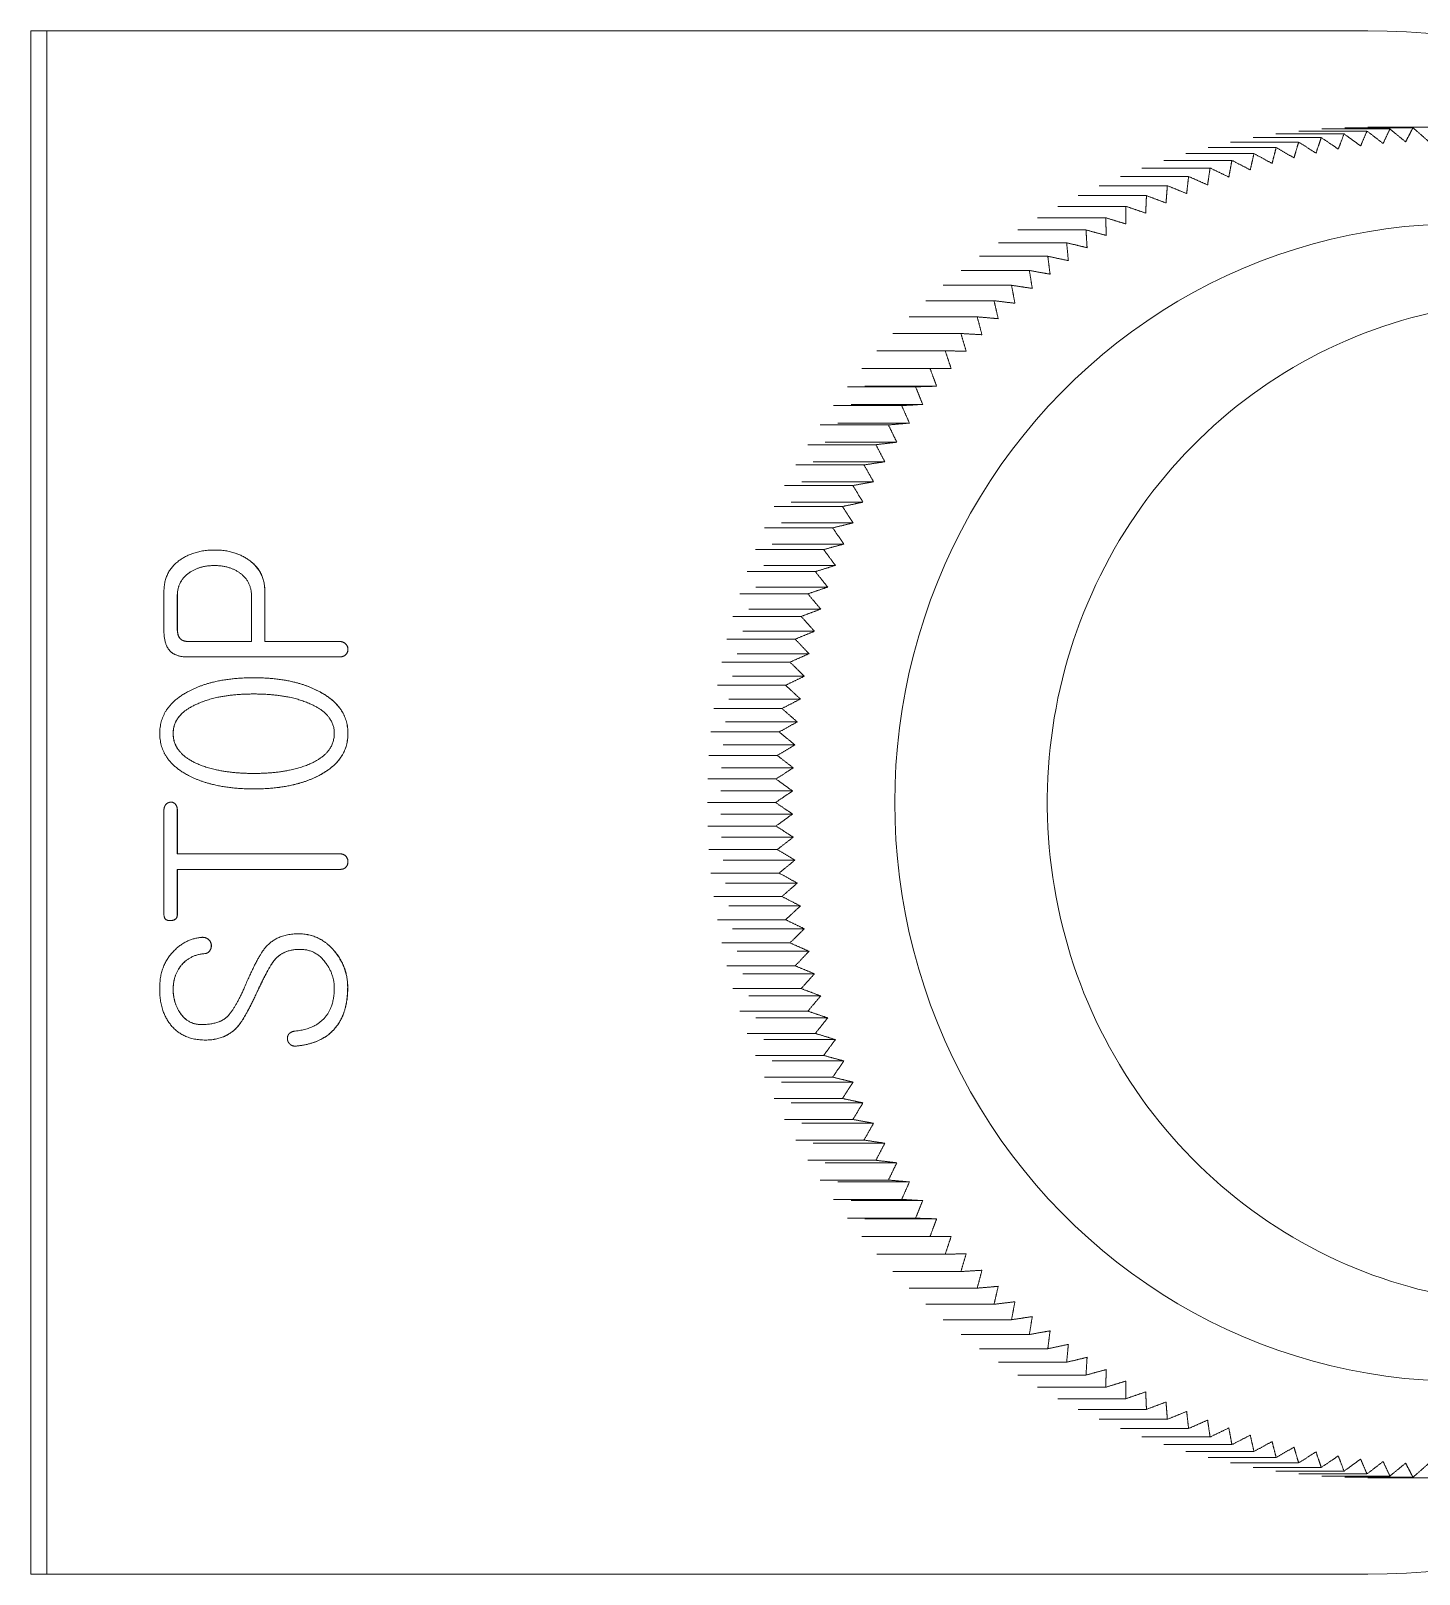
# Model space of a CAD drawing. Header units: millimetres. Extents: x 4969 to 37601, y -771 to 6478.
# Drawn here: x 10443.71 to 10479.69, y 3395.66 to 3435.66 of the extents above; entities that cross this region are included whole.
import ezdxf

# ---------------------------------------------------------------- set-up
doc = ezdxf.new("R2010")
doc.units = ezdxf.units.MM
doc.header["$LTSCALE"] = 7
doc.header["$MEASUREMENT"] = 0
doc.layers.get('0').update_dxf_attribs({"linetype": 'CONTINUOUS'})
doc.layers.add('REMOTE BOX ASSY(OP)$0$가시적인 것(ISO)', color=3, linetype='CONTINUOUS', lineweight=5)

# ---------------------------------------------------------------- blocks, each defined once
blk = doc.blocks.new('A$C110D02F4')
at = {"layer": 'REMOTE BOX ASSY(OP)$0$가시적인 것(ISO)'}
for p, q in [((-358.335, 520), (-358.751, 520)), ((-358.751, 480), (-358.751, 520)), ((-358.335, 480), (-358.335, 520)), ((-358.335, 520), (-324.1, 520)), ((-327.073, 517.234), (-325.305, 517.234)), ((-326.483, 517.33), (-324.715, 517.33)), ((-325.89, 517.404), (-324.122, 517.404)), ((-325.294, 517.457), (-323.527, 517.457)), ((-324.698, 517.489), (-322.93, 517.489)), ((-324.1, 517.5), (-322.333, 517.5)), ((-328.819, 516.822), (-327.051, 516.822)), ((-328.241, 516.98), (-326.474, 516.98)), ((-327.659, 517.118), (-325.892, 517.118)), ((-329.955, 516.445), (-328.188, 516.445)), ((-329.39, 516.643), (-327.623, 516.643)), ((-330.513, 516.226), (-328.745, 516.226)), ((-331.604, 515.729), (-329.837, 515.729)), ((-331.063, 515.987), (-329.295, 515.987)), ((-332.136, 515.452), (-330.369, 515.452)), ((-333.171, 514.841), (-331.404, 514.841)), ((-332.659, 515.155), (-330.892, 515.155)), ((-333.672, 514.508), (-331.905, 514.508)), ((-334.162, 514.158), (-332.394, 514.158)), ((-334.639, 513.79), (-332.872, 513.79)), ((-335.103, 513.406), (-333.336, 513.406)), ((-335.554, 513.005), (-333.787, 513.005)), ((-335.991, 512.588), (-334.224, 512.588)), ((-336.414, 512.157), (-334.646, 512.157)), ((-336.821, 511.71), (-335.054, 511.71)), ((-337.213, 511.249), (-335.446, 511.249)), ((-337.589, 510.774), (-335.822, 510.774)), ((-337.134, 510.79), (-335.275, 510.79)), ((-337.949, 510.286), (-336.181, 510.286)), ((-337.494, 510.319), (-335.636, 510.319)), ((-338.291, 509.786), (-336.524, 509.786)), ((-337.839, 509.835), (-335.98, 509.835)), ((-338.617, 509.274), (-336.85, 509.274)), ((-338.166, 509.338), (-336.307, 509.338)), ((-338.476, 508.831), (-336.618, 508.831)), ((-338.925, 508.75), (-337.157, 508.75)), ((-339.214, 508.216), (-337.447, 508.216)), ((-338.769, 508.313), (-336.91, 508.313)), ((-339.485, 507.671), (-337.718, 507.671)), ((-339.044, 507.784), (-337.185, 507.784)), ((-339.3, 507.246), (-337.442, 507.246)), ((-339.738, 507.118), (-337.971, 507.118)), ((-339.971, 506.556), (-338.204, 506.556)), ((-339.538, 506.699), (-337.68, 506.699)), ((-353.991, 506.142), (-353.993, 506.142)), ((-339.758, 506.145), (-337.899, 506.145)), ((-340.186, 505.985), (-338.418, 505.985)), ((-355.302, 504.446), (-355.302, 505.475)), ((-354.956, 505.359), (-354.956, 504.497)), ((-354.954, 505.359), (-354.954, 504.497)), ((-353.034, 504.174), (-353.034, 505.359)), ((-352.688, 505.475), (-352.688, 504.174)), ((-352.686, 505.475), (-352.686, 504.174)), ((-340.38, 505.408), (-338.613, 505.408)), ((-339.958, 505.582), (-338.099, 505.582)), ((-340.555, 504.824), (-338.787, 504.824)), ((-340.139, 505.013), (-338.28, 505.013)), ((-340.3, 504.438), (-338.442, 504.438)), ((-354.669, 504.174), (-354.671, 504.174)), ((-354.669, 504.174), (-353.034, 504.174)), ((-352.686, 504.174), (-352.688, 504.174)), ((-352.686, 504.174), (-350.754, 504.174)), ((-340.709, 504.234), (-338.942, 504.234)), ((-350.754, 503.772), (-354.681, 503.772)), ((-350.589, 503.83), (-350.591, 503.83)), ((-340.844, 503.638), (-339.077, 503.638)), ((-340.442, 503.857), (-338.583, 503.857)), ((-340.563, 503.272), (-338.705, 503.272)), ((-352.971, 502.813), (-352.973, 502.813)), ((-340.958, 503.039), (-339.191, 503.039)), ((-341.051, 502.436), (-339.284, 502.436)), ((-340.665, 502.682), (-338.807, 502.682)), ((-340.747, 502.09), (-338.888, 502.09)), ((-341.124, 501.829), (-339.357, 501.829)), ((-341.176, 501.221), (-339.409, 501.221)), ((-340.808, 501.494), (-338.949, 501.494)), ((-340.849, 500.897), (-338.99, 500.897)), ((-352.971, 500.754), (-352.973, 500.754)), ((-339.44, 500.611), (-341.207, 500.611)), ((-339.01, 500.299), (-340.869, 500.299)), ((-355.302, 497.095), (-355.302, 499.802)), ((-354.956, 499.802), (-354.956, 498.668)), ((-354.954, 499.802), (-354.954, 498.668)), ((-341.218, 500), (-339.451, 500)), ((-340.869, 499.701), (-339.01, 499.701)), ((-341.207, 499.389), (-339.44, 499.389)), ((-340.849, 499.103), (-338.99, 499.103)), ((-354.954, 498.668), (-354.956, 498.668)), ((-354.954, 498.668), (-350.728, 498.668)), ((-341.176, 498.779), (-339.409, 498.779)), ((-340.808, 498.506), (-338.949, 498.506)), ((-354.954, 498.267), (-354.956, 498.267)), ((-354.956, 498.267), (-354.956, 497.095)), ((-354.954, 498.267), (-354.954, 497.095)), ((-350.728, 498.267), (-354.954, 498.267)), ((-350.583, 498.325), (-350.585, 498.325)), ((-341.124, 498.171), (-339.357, 498.171)), ((-340.747, 497.91), (-338.888, 497.91)), ((-341.051, 497.564), (-339.284, 497.564)), ((-340.665, 497.318), (-338.807, 497.318)), ((-340.958, 496.961), (-339.191, 496.961)), ((-340.563, 496.728), (-338.705, 496.728)), ((-354.111, 496.162), (-354.113, 496.162)), ((-354.073, 496.311), (-354.075, 496.311)), ((-351.774, 496.194), (-351.776, 496.194)), ((-340.844, 496.362), (-339.077, 496.362)), ((-340.442, 496.143), (-338.583, 496.143)), ((-354.852, 495.78), (-354.855, 495.78)), ((-340.709, 495.766), (-338.942, 495.766)), ((-355.41, 495.145), (-355.41, 495.223)), ((-340.3, 495.562), (-338.442, 495.562)), ((-352.865, 495.139), (-352.897, 495.074)), ((-352.895, 495.074), (-352.897, 495.074)), ((-352.863, 495.139), (-352.895, 495.074)), ((-352.863, 495.139), (-352.865, 495.139)), ((-340.555, 495.176), (-338.787, 495.176)), ((-340.139, 494.987), (-338.28, 494.987)), ((-354.871, 494.53), (-354.874, 494.53)), ((-340.38, 494.592), (-338.613, 494.592)), ((-339.958, 494.418), (-338.099, 494.418)), ((-354.339, 494.245), (-354.341, 494.245)), ((-340.186, 494.015), (-338.418, 494.015)), ((-351.869, 493.688), (-351.871, 493.688)), ((-339.758, 493.855), (-337.899, 493.855)), ((-339.971, 493.444), (-338.204, 493.444)), ((-339.538, 493.301), (-337.68, 493.301)), ((-339.738, 492.882), (-337.971, 492.882)), ((-339.3, 492.754), (-337.442, 492.754)), ((-339.485, 492.329), (-337.718, 492.329)), ((-339.044, 492.216), (-337.185, 492.216)), ((-339.214, 491.784), (-337.447, 491.784)), ((-338.769, 491.687), (-336.91, 491.687)), ((-338.925, 491.25), (-337.157, 491.25)), ((-338.476, 491.169), (-336.618, 491.169)), ((-338.617, 490.726), (-336.85, 490.726)), ((-338.166, 490.662), (-336.307, 490.662)), ((-338.291, 490.214), (-336.524, 490.214)), ((-337.839, 490.165), (-335.98, 490.165)), ((-337.949, 489.714), (-336.181, 489.714)), ((-337.494, 489.681), (-335.636, 489.681)), ((-337.589, 489.226), (-335.822, 489.226)), ((-337.134, 489.21), (-335.275, 489.21)), ((-337.213, 488.751), (-335.446, 488.751)), ((-336.821, 488.29), (-335.054, 488.29)), ((-336.414, 487.843), (-334.646, 487.843)), ((-335.991, 487.412), (-334.224, 487.412)), ((-335.554, 486.995), (-333.787, 486.995)), ((-335.103, 486.594), (-333.336, 486.594)), ((-334.639, 486.21), (-332.872, 486.21)), ((-334.162, 485.842), (-332.394, 485.842)), ((-333.672, 485.492), (-331.905, 485.492)), ((-333.171, 485.159), (-331.404, 485.159)), ((-332.659, 484.845), (-330.892, 484.845)), ((-332.136, 484.548), (-330.369, 484.548)), ((-331.604, 484.271), (-329.837, 484.271)), ((-331.063, 484.013), (-329.295, 484.013)), ((-330.513, 483.774), (-328.745, 483.774)), ((-329.955, 483.555), (-328.188, 483.555)), ((-329.39, 483.357), (-327.623, 483.357)), ((-328.819, 483.178), (-327.051, 483.178)), ((-328.241, 483.02), (-326.474, 483.02)), ((-327.659, 482.882), (-325.892, 482.882)), ((-327.073, 482.766), (-325.305, 482.766)), ((-326.483, 482.67), (-324.715, 482.67)), ((-325.89, 482.596), (-324.122, 482.596)), ((-325.294, 482.543), (-323.527, 482.543)), ((-324.698, 482.511), (-322.93, 482.511)), ((-324.1, 482.5), (-322.333, 482.5)), ((-358.335, 480), (-358.751, 480)), ((-324.1, 480), (-358.335, 480))]:
    blk.add_line(p, q, dxfattribs=at)
for centre, major_axis, start_param, end_param in [((-324.1, 500), (0, 20), 3.141593, 6.283185), ((-321.688, 500), (0, 15), 0, 3.141593)]:
    blk.add_ellipse(centre, major_axis=major_axis, ratio=0.978148, start_param=start_param, end_param=end_param, dxfattribs=at)
for points, weights in [([(-325.305, 517.234), (-325.374, 517.03), (-325.442, 516.831)], [1, 1.0001030976, 1.00002561969]), ([(-324.865, 516.935), (-325.083, 517.083), (-325.305, 517.234)], [1.00002561969, 1.0001030976, 1]), ([(-324.715, 517.33), (-324.791, 517.13), (-324.865, 516.935)], [1, 1.00010309761, 1.00002561969]), ([(-324.286, 517.018), (-324.498, 517.172), (-324.715, 517.33)], [1.00002561969, 1.0001030976, 1]), ([(-324.122, 517.404), (-324.204, 517.209), (-324.286, 517.018)], [1, 1.0001030976, 1.00002561969]), ([(-323.703, 517.081), (-323.91, 517.241), (-324.122, 517.404)], [1.00002561969, 1.00010309761, 1]), ([(-323.527, 517.457), (-323.616, 517.267), (-323.703, 517.081)], [1, 1.00010309761, 1.00002561969]), ([(-323.119, 517.122), (-323.321, 517.288), (-323.527, 517.457)], [1.00002561969, 1.00010309761, 1]), ([(-322.93, 517.489), (-323.026, 517.304), (-323.119, 517.122)], [1, 1.0001030976, 1.00002561969]), ([(-322.534, 517.143), (-322.73, 517.315), (-322.93, 517.489)], [1.00002561969, 1.00010309761, 1]), ([(-327.051, 516.822), (-327.098, 516.607), (-327.145, 516.397)], [1, 1.0001030976, 1.00002561969]), ([(-326.582, 516.562), (-326.814, 516.691), (-327.051, 516.822)], [1.00002561969, 1.0001030976, 1]), ([(-326.474, 516.98), (-326.529, 516.769), (-326.582, 516.562)], [1, 1.0001030976, 1.00002561969]), ([(-326.014, 516.707), (-326.242, 516.842), (-326.474, 516.98)], [1.00002561969, 1.0001030976, 1]), ([(-325.892, 517.118), (-325.953, 516.91), (-326.014, 516.707)], [1, 1.0001030976, 1.00002561969]), ([(-325.442, 516.831), (-325.664, 516.973), (-325.892, 517.118)], [1.00002561969, 1.00010309761, 1]), ([(-328.188, 516.445), (-328.22, 516.224), (-328.252, 516.007)], [1, 1.0001030976, 1.00002561969]), ([(-327.702, 516.212), (-327.942, 516.327), (-328.188, 516.445)], [1.00002561969, 1.0001030976, 1]), ([(-327.623, 516.643), (-327.662, 516.425), (-327.702, 516.212)], [1, 1.00010309761, 1.00002561969]), ([(-327.145, 516.397), (-327.381, 516.519), (-327.623, 516.643)], [1.00002561969, 1.0001030976, 1]), ([(-328.745, 516.226), (-328.77, 516.002), (-328.795, 515.783)], [1, 1.00010309761, 1.00002561969]), ([(-328.252, 516.007), (-328.496, 516.115), (-328.745, 516.226)], [1.00002561969, 1.0001030976, 1]), ([(-329.837, 515.729), (-329.846, 515.501), (-329.856, 515.277)], [1, 1.0001030976, 1.00002561969]), ([(-329.33, 515.54), (-329.58, 515.633), (-329.837, 515.729)], [1.00002561969, 1.0001030976, 1]), ([(-329.295, 515.987), (-329.312, 515.761), (-329.33, 515.54)], [1, 1.0001030976, 1.00002561969]), ([(-328.795, 515.783), (-329.042, 515.884), (-329.295, 515.987)], [1.00002561969, 1.00010309761, 1]), ([(-330.369, 515.452), (-330.371, 515.222), (-330.373, 514.996)], [1, 1.00010309761, 1.00002561969]), ([(-329.856, 515.277), (-330.11, 515.363), (-330.369, 515.452)], [1.00002561969, 1.0001030976, 1]), ([(-330.88, 514.697), (-331.139, 514.768), (-331.404, 514.841)], [1.00002561969, 1.00010309761, 1]), ([(-331.404, 514.841), (-331.39, 514.608), (-331.376, 514.38)], [1, 1.0001030976, 1.00002561969]), ([(-330.373, 514.996), (-330.629, 515.075), (-330.892, 515.155)], [1.00002561969, 1.00010309761, 1]), ([(-330.892, 515.155), (-330.885, 514.924), (-330.88, 514.697)], [1, 1.0001030976, 1.00002561969]), ([(-331.376, 514.38), (-331.638, 514.443), (-331.905, 514.508)], [1.00002561969, 1.00010309759, 1]), ([(-331.905, 514.508), (-331.883, 514.274), (-331.861, 514.045)], [1, 1.00010309759, 1.00002561969]), ([(-331.861, 514.045), (-332.125, 514.101), (-332.394, 514.158)], [1.00002561969, 1.0001030976, 1]), ([(-332.394, 514.158), (-332.364, 513.923), (-332.335, 513.693)], [1, 1.0001030976, 1.00002561969]), ([(-332.335, 513.693), (-332.6, 513.741), (-332.872, 513.79)], [1.00002561969, 1.0001030976, 1]), ([(-332.872, 513.79), (-332.833, 513.555), (-332.796, 513.325)], [1, 1.0001030976, 1.00002561969]), ([(-332.796, 513.325), (-333.063, 513.365), (-333.336, 513.406)], [1.00002561969, 1.00010309761, 1]), ([(-333.336, 513.406), (-333.29, 513.171), (-333.245, 512.94)], [1, 1.0001030976, 1.00002561969]), ([(-333.245, 512.94), (-333.513, 512.972), (-333.787, 513.005)], [1.00002561969, 1.00010309761, 1]), ([(-333.787, 513.005), (-333.732, 512.77), (-333.68, 512.54)], [1, 1.00010309761, 1.00002561969]), ([(-333.68, 512.54), (-333.949, 512.564), (-334.224, 512.588)], [1.00002561969, 1.00010309761, 1]), ([(-334.224, 512.588), (-334.161, 512.354), (-334.101, 512.124)], [1, 1.0001030976, 1.00002561969]), ([(-334.101, 512.124), (-334.37, 512.14), (-334.646, 512.157)], [1.00002561969, 1.00010309761, 1]), ([(-334.646, 512.157), (-334.576, 511.923), (-334.508, 511.694)], [1, 1.00010309761, 1.00002561969]), ([(-334.508, 511.694), (-334.778, 511.702), (-335.054, 511.71)], [1.00002561969, 1.00010309761, 1]), ([(-335.054, 511.71), (-334.975, 511.477), (-334.899, 511.249)], [1, 1.0001030976, 1.00002561969]), ([(-334.899, 511.249), (-335.169, 511.249), (-335.446, 511.249)], [1.00002561969, 1.00010309761, 1]), ([(-335.446, 511.249), (-335.359, 511.017), (-335.275, 510.79)], [1, 1.0001030976, 1.00002561969]), ([(-335.275, 510.79), (-335.546, 510.782), (-335.822, 510.774)], [1.00002561969, 1.00010309761, 1]), ([(-335.822, 510.774), (-335.728, 510.544), (-335.636, 510.319)], [1, 1.0001030976, 1.00002561969]), ([(-335.636, 510.319), (-335.906, 510.303), (-336.181, 510.286)], [1.00002561969, 1.0001030976, 1]), ([(-336.181, 510.286), (-336.079, 510.058), (-335.98, 509.835)], [1, 1.0001030976, 1.00002561969]), ([(-335.98, 509.835), (-336.249, 509.81), (-336.524, 509.786)], [1.00002561969, 1.0001030976, 1]), ([(-336.524, 509.786), (-336.414, 509.56), (-336.307, 509.338)], [1, 1.0001030976, 1.00002561969]), ([(-336.307, 509.338), (-336.575, 509.306), (-336.85, 509.274)], [1.00002561969, 1.00010309761, 1]), ([(-336.85, 509.274), (-336.732, 509.05), (-336.618, 508.831)], [1, 1.0001030976, 1.00002561969]), ([(-336.618, 508.831), (-336.884, 508.791), (-337.157, 508.75)], [1.00002561969, 1.0001030976, 1]), ([(-337.157, 508.75), (-337.032, 508.529), (-336.91, 508.313)], [1, 1.0001030976, 1.00002561969]), ([(-336.91, 508.313), (-337.176, 508.265), (-337.447, 508.216)], [1.00002561969, 1.0001030976, 1]), ([(-337.447, 508.216), (-337.314, 507.998), (-337.185, 507.784)], [1, 1.0001030976, 1.00002561969]), ([(-337.185, 507.784), (-337.449, 507.728), (-337.718, 507.671)], [1.00002561969, 1.00010309761, 1]), ([(-337.718, 507.671), (-337.578, 507.457), (-337.442, 507.246)], [1, 1.0001030976, 1.00002561969]), ([(-337.442, 507.246), (-337.703, 507.183), (-337.971, 507.118)], [1.00002561969, 1.0001030976, 1]), ([(-337.971, 507.118), (-337.823, 506.907), (-337.68, 506.699)], [1, 1.00010309761, 1.00002561969]), ([(-337.68, 506.699), (-337.939, 506.628), (-338.204, 506.556)], [1.00002561969, 1.0001030976, 1]), ([(-338.204, 506.556), (-338.05, 506.348), (-337.899, 506.145)], [1, 1.0001030976, 1.00002561969]), ([(-337.899, 506.145), (-338.156, 506.066), (-338.418, 505.985)], [1.00002561969, 1.0001030976, 1]), ([(-338.418, 505.985), (-338.257, 505.782), (-338.099, 505.582)], [1, 1.00010309761, 1.00002561969]), ([(-338.099, 505.582), (-338.353, 505.496), (-338.613, 505.408)], [1.00002561969, 1.0001030976, 1]), ([(-338.613, 505.408), (-338.444, 505.208), (-338.28, 505.013)], [1, 1.00010309761, 1.00002561969]), ([(-338.28, 505.013), (-338.531, 504.919), (-338.787, 504.824)], [1.00002561969, 1.00010309761, 1]), ([(-338.787, 504.824), (-338.612, 504.629), (-338.442, 504.438)], [1, 1.0001030976, 1.00002561969]), ([(-338.442, 504.438), (-338.689, 504.337), (-338.942, 504.234)], [1.00002561969, 1.0001030976, 1]), ([(-338.942, 504.234), (-338.76, 504.043), (-338.583, 503.857)], [1, 1.00010309759, 1.00002561969]), ([(-338.583, 503.857), (-338.827, 503.749), (-339.077, 503.638)], [1.00002561969, 1.00010309761, 1]), ([(-339.077, 503.638), (-338.888, 503.453), (-338.705, 503.272)], [1, 1.0001030976, 1.00002561969]), ([(-338.705, 503.272), (-338.945, 503.156), (-339.191, 503.039)], [1.00002561969, 1.0001030976, 1]), ([(-339.191, 503.039), (-338.996, 502.859), (-338.807, 502.682)], [1, 1.0001030976, 1.00002561969]), ([(-338.807, 502.682), (-339.043, 502.56), (-339.284, 502.436)], [1.00002561969, 1.0001030976, 1]), ([(-339.284, 502.436), (-339.084, 502.261), (-338.888, 502.09)], [1, 1.0001030976, 1.00002561969]), ([(-338.888, 502.09), (-339.12, 501.961), (-339.357, 501.829)], [1.00002561969, 1.0001030976, 1]), ([(-339.357, 501.829), (-339.151, 501.66), (-338.949, 501.494)], [1, 1.0001030976, 1.00002561969]), ([(-338.949, 501.494), (-339.176, 501.359), (-339.409, 501.221)], [1.00002561969, 1.0001030976, 1]), ([(-339.409, 501.221), (-339.197, 501.057), (-338.99, 500.897)], [1, 1.0001030976, 1.00002561969]), ([(-338.99, 500.897), (-339.212, 500.756), (-339.44, 500.611)], [1.00002561969, 1.0001030976, 1]), ([(-339.44, 500.611), (-339.223, 500.453), (-339.01, 500.299)], [1, 1.0001030976, 1.00002561969]), ([(-339.01, 500.299), (-339.228, 500.151), (-339.451, 500)], [1.00002561969, 1.00010309761, 1]), ([(-339.451, 500), (-339.228, 499.849), (-339.01, 499.701)], [1, 1.00010309762, 1.00002561969]), ([(-339.01, 499.701), (-339.223, 499.547), (-339.44, 499.389)], [1.00002561969, 1.0001030976, 1]), ([(-339.44, 499.389), (-339.212, 499.244), (-338.99, 499.103)], [1, 1.0001030976, 1.00002561969]), ([(-338.99, 499.103), (-339.197, 498.943), (-339.409, 498.779)], [1.00002561969, 1.00010309761, 1]), ([(-339.409, 498.779), (-339.176, 498.641), (-338.949, 498.506)], [1, 1.0001030976, 1.00002561969]), ([(-338.949, 498.506), (-339.151, 498.34), (-339.357, 498.171)], [1.00002561969, 1.00010309761, 1]), ([(-339.357, 498.171), (-339.12, 498.039), (-338.888, 497.91)], [1, 1.0001030976, 1.00002561969]), ([(-338.888, 497.91), (-339.084, 497.739), (-339.284, 497.564)], [1.00002561969, 1.0001030976, 1]), ([(-339.284, 497.564), (-339.043, 497.44), (-338.807, 497.318)], [1, 1.00010309761, 1.00002561969]), ([(-338.807, 497.318), (-338.996, 497.141), (-339.191, 496.961)], [1.00002561969, 1.0001030976, 1]), ([(-339.191, 496.961), (-338.945, 496.844), (-338.705, 496.728)], [1, 1.0001030976, 1.00002561969]), ([(-338.705, 496.728), (-338.888, 496.547), (-339.077, 496.362)], [1.00002561969, 1.0001030976, 1]), ([(-339.077, 496.362), (-338.827, 496.251), (-338.583, 496.143)], [1, 1.0001030976, 1.00002561969]), ([(-338.583, 496.143), (-338.76, 495.957), (-338.942, 495.766)], [1.00002561969, 1.0001030976, 1]), ([(-338.942, 495.766), (-338.689, 495.663), (-338.442, 495.562)], [1, 1.0001030976, 1.00002561969]), ([(-338.442, 495.562), (-338.612, 495.371), (-338.787, 495.176)], [1.00002561969, 1.00010309761, 1]), ([(-338.787, 495.176), (-338.531, 495.081), (-338.28, 494.987)], [1, 1.0001030976, 1.00002561969]), ([(-338.28, 494.987), (-338.444, 494.792), (-338.613, 494.592)], [1.00002561969, 1.0001030976, 1]), ([(-338.613, 494.592), (-338.353, 494.504), (-338.099, 494.418)], [1, 1.0001030976, 1.00002561969]), ([(-338.099, 494.418), (-338.257, 494.218), (-338.418, 494.015)], [1.00002561968, 1.00010309759, 1]), ([(-338.418, 494.015), (-338.156, 493.934), (-337.899, 493.855)], [1, 1.00010309761, 1.00002561969]), ([(-337.899, 493.855), (-338.05, 493.652), (-338.204, 493.444)], [1.00002561969, 1.0001030976, 1]), ([(-338.204, 493.444), (-337.939, 493.372), (-337.68, 493.301)], [1, 1.0001030976, 1.00002561969]), ([(-337.68, 493.301), (-337.823, 493.093), (-337.971, 492.882)], [1.00002561969, 1.0001030976, 1]), ([(-337.971, 492.882), (-337.703, 492.817), (-337.442, 492.754)], [1, 1.0001030976, 1.00002561969]), ([(-337.442, 492.754), (-337.578, 492.543), (-337.718, 492.329)], [1.00002561969, 1.0001030976, 1]), ([(-337.718, 492.329), (-337.449, 492.272), (-337.185, 492.216)], [1, 1.00010309762, 1.00002561969]), ([(-337.185, 492.216), (-337.314, 492.002), (-337.447, 491.784)], [1.00002561969, 1.0001030976, 1]), ([(-337.447, 491.784), (-337.176, 491.735), (-336.91, 491.687)], [1, 1.00010309761, 1.00002561969]), ([(-336.91, 491.687), (-337.032, 491.471), (-337.157, 491.25)], [1.00002561969, 1.0001030976, 1]), ([(-337.157, 491.25), (-336.884, 491.209), (-336.618, 491.169)], [1, 1.0001030976, 1.00002561969]), ([(-336.618, 491.169), (-336.732, 490.95), (-336.85, 490.726)], [1.00002561969, 1.0001030976, 1]), ([(-336.85, 490.726), (-336.575, 490.694), (-336.307, 490.662)], [1, 1.0001030976, 1.00002561969]), ([(-336.307, 490.662), (-336.414, 490.44), (-336.524, 490.214)], [1.00002561969, 1.00010309761, 1]), ([(-336.524, 490.214), (-336.249, 490.19), (-335.98, 490.165)], [1, 1.0001030976, 1.00002561969]), ([(-335.98, 490.165), (-336.079, 489.942), (-336.181, 489.714)], [1.00002561969, 1.0001030976, 1]), ([(-336.181, 489.714), (-335.906, 489.697), (-335.636, 489.681)], [1, 1.00010309761, 1.00002561969]), ([(-335.636, 489.681), (-335.728, 489.456), (-335.822, 489.226)], [1.00002561969, 1.0001030976, 1]), ([(-335.822, 489.226), (-335.546, 489.218), (-335.275, 489.21)], [1, 1.0001030976, 1.00002561969]), ([(-335.275, 489.21), (-335.359, 488.983), (-335.446, 488.751)], [1.00002561969, 1.00010309761, 1]), ([(-335.446, 488.751), (-335.169, 488.751), (-334.899, 488.751)], [1, 1.0001030976, 1.00002561969]), ([(-334.899, 488.751), (-334.975, 488.523), (-335.054, 488.29)], [1.00002561969, 1.0001030976, 1]), ([(-335.054, 488.29), (-334.778, 488.298), (-334.508, 488.306)], [1, 1.00010309761, 1.00002561969]), ([(-334.508, 488.306), (-334.576, 488.077), (-334.646, 487.843)], [1.00002561969, 1.0001030976, 1]), ([(-334.646, 487.843), (-334.37, 487.86), (-334.101, 487.876)], [1, 1.0001030976, 1.00002561969]), ([(-334.101, 487.876), (-334.161, 487.646), (-334.224, 487.412)], [1.00002561969, 1.00010309761, 1]), ([(-334.224, 487.412), (-333.949, 487.436), (-333.68, 487.46)], [1, 1.00010309761, 1.00002561969]), ([(-333.68, 487.46), (-333.732, 487.23), (-333.787, 486.995)], [1.00002561969, 1.00010309761, 1]), ([(-333.787, 486.995), (-333.513, 487.028), (-333.245, 487.06)], [1, 1.0001030976, 1.00002561969]), ([(-333.245, 487.06), (-333.29, 486.829), (-333.336, 486.594)], [1.00002561969, 1.0001030976, 1]), ([(-333.336, 486.594), (-333.063, 486.635), (-332.796, 486.675)], [1, 1.0001030976, 1.00002561969]), ([(-332.796, 486.675), (-332.833, 486.445), (-332.872, 486.21)], [1.00002561969, 1.0001030976, 1]), ([(-332.872, 486.21), (-332.6, 486.259), (-332.335, 486.307)], [1, 1.0001030976, 1.00002561969]), ([(-332.335, 486.307), (-332.364, 486.077), (-332.394, 485.842)], [1.00002561969, 1.0001030976, 1]), ([(-332.394, 485.842), (-332.125, 485.899), (-331.861, 485.955)], [1, 1.0001030976, 1.00002561969]), ([(-331.861, 485.955), (-331.883, 485.726), (-331.905, 485.492)], [1.00002561969, 1.00010309761, 1]), ([(-331.905, 485.492), (-331.638, 485.557), (-331.376, 485.62)], [1, 1.0001030976, 1.00002561969]), ([(-331.376, 485.62), (-331.39, 485.392), (-331.404, 485.159)], [1.00002561969, 1.0001030976, 1]), ([(-331.404, 485.159), (-331.139, 485.232), (-330.88, 485.303)], [1, 1.0001030976, 1.00002561969]), ([(-330.88, 485.303), (-330.885, 485.076), (-330.892, 484.845)], [1.00002561969, 1.00010309761, 1]), ([(-330.892, 484.845), (-330.629, 484.925), (-330.373, 485.004)], [1, 1.00010309761, 1.00002561969]), ([(-330.373, 485.004), (-330.371, 484.778), (-330.369, 484.548)], [1.00002561969, 1.0001030976, 1]), ([(-330.369, 484.548), (-330.11, 484.637), (-329.856, 484.723)], [1, 1.00010309762, 1.00002561969]), ([(-329.856, 484.723), (-329.846, 484.499), (-329.837, 484.271)], [1.00002561969, 1.00010309761, 1]), ([(-329.837, 484.271), (-329.58, 484.367), (-329.33, 484.46)], [1, 1.0001030976, 1.00002561969]), ([(-329.33, 484.46), (-329.312, 484.239), (-329.295, 484.013)], [1.00002561969, 1.00010309761, 1]), ([(-329.295, 484.013), (-329.042, 484.116), (-328.795, 484.217)], [1, 1.00010309761, 1.00002561969]), ([(-328.795, 484.217), (-328.77, 483.998), (-328.745, 483.774)], [1.00002561969, 1.0001030976, 1]), ([(-328.745, 483.774), (-328.496, 483.885), (-328.252, 483.993)], [1, 1.00010309761, 1.00002561969]), ([(-328.252, 483.993), (-328.22, 483.776), (-328.188, 483.555)], [1.00002561969, 1.0001030976, 1]), ([(-328.188, 483.555), (-327.942, 483.673), (-327.702, 483.788)], [1, 1.00010309761, 1.00002561969]), ([(-327.702, 483.788), (-327.662, 483.575), (-327.623, 483.357)], [1.00002561969, 1.0001030976, 1]), ([(-327.623, 483.357), (-327.381, 483.481), (-327.145, 483.603)], [1, 1.00010309761, 1.00002561969]), ([(-327.145, 483.603), (-327.098, 483.393), (-327.051, 483.178)], [1.00002561969, 1.0001030976, 1]), ([(-327.051, 483.178), (-326.814, 483.309), (-326.582, 483.438)], [1, 1.0001030976, 1.00002561969]), ([(-326.582, 483.438), (-326.529, 483.231), (-326.474, 483.02)], [1.00002561969, 1.0001030976, 1]), ([(-326.474, 483.02), (-326.242, 483.158), (-326.014, 483.293)], [1, 1.0001030976, 1.00002561969]), ([(-326.014, 483.293), (-325.953, 483.09), (-325.892, 482.882)], [1.00002561969, 1.0001030976, 1]), ([(-325.892, 482.882), (-325.664, 483.027), (-325.442, 483.169)], [1, 1.0001030976, 1.00002561969]), ([(-325.442, 483.169), (-325.374, 482.97), (-325.305, 482.766)], [1.00002561969, 1.0001030976, 1]), ([(-325.305, 482.766), (-325.083, 482.917), (-324.865, 483.065)], [1, 1.0001030976, 1.00002561969]), ([(-324.865, 483.065), (-324.791, 482.87), (-324.715, 482.67)], [1.00002561969, 1.0001030976, 1]), ([(-324.715, 482.67), (-324.498, 482.828), (-324.286, 482.982)], [1, 1.00010309759, 1.00002561969]), ([(-324.286, 482.982), (-324.204, 482.791), (-324.122, 482.596)], [1.00002561969, 1.00010309761, 1]), ([(-324.122, 482.596), (-323.91, 482.759), (-323.703, 482.919)], [1, 1.00010309761, 1.00002561969]), ([(-323.703, 482.919), (-323.616, 482.733), (-323.527, 482.543)], [1.00002561969, 1.00010309761, 1]), ([(-323.527, 482.543), (-323.321, 482.712), (-323.119, 482.878)], [1, 1.00010309761, 1.00002561969]), ([(-323.119, 482.878), (-323.026, 482.696), (-322.93, 482.511)], [1.00002561969, 1.0001030976, 1]), ([(-322.93, 482.511), (-322.73, 482.685), (-322.534, 482.857)], [1, 1.00010309761, 1.00002561969])]:
    blk.add_rational_spline(points, weights, degree=2, dxfattribs=at)
blk.add_open_spline([(-319.713, 513), (-321.07, 513), (-322.426, 512.775), (-325.001, 511.9), (-326.219, 511.249), (-328.392, 509.588), (-329.347, 508.578), (-330.898, 506.303), (-331.493, 505.038), (-332.266, 502.382), (-332.443, 500.991), (-332.361, 498.223), (-332.102, 496.846), (-331.176, 494.245), (-330.508, 493.021), (-328.83, 490.849), (-327.82, 489.901), (-325.559, 488.377), (-324.308, 487.802), (-321.93, 487.149), (-320.822, 487), (-319.713, 487)], degree=3, knots=[0, 0, 0, 0, 0.321159, 0.321159, 0.642065, 0.642065, 0.962346, 0.962346, 1.281932, 1.281932, 1.601016, 1.601016, 1.919945, 1.919945, 2.239101, 2.239101, 2.558808, 2.558808, 2.87922, 2.87922, 3.141593, 3.141593, 3.141593, 3.141593], dxfattribs=at)
for points in [[(-354.897, 506.278), (-354.529, 506.544), (-353.985, 506.544)], [(-353.985, 506.544), (-353.452, 506.544), (-353.091, 506.278)], [(-353.985, 506.544), (-353.454, 506.544), (-353.093, 506.278)], [(-355.302, 505.475), (-355.302, 505.987), (-354.897, 506.278)], [(-353.993, 506.142), (-354.392, 506.142), (-354.658, 505.948)], [(-353.991, 506.142), (-354.39, 506.142), (-354.656, 505.948)], [(-353.332, 505.948), (-353.604, 506.142), (-353.991, 506.142)], [(-353.093, 506.278), (-352.688, 505.987), (-352.688, 505.475)], [(-353.091, 506.278), (-352.686, 505.987), (-352.686, 505.475)], [(-354.658, 505.948), (-354.956, 505.728), (-354.956, 505.359)], [(-354.656, 505.948), (-354.954, 505.728), (-354.954, 505.359)], [(-353.034, 505.359), (-353.034, 505.728), (-353.332, 505.948)], [(-355.138, 503.921), (-355.302, 504.089), (-355.302, 504.446)], [(-354.956, 504.497), (-354.956, 504.316), (-354.874, 504.238)], [(-354.954, 504.497), (-354.954, 504.316), (-354.871, 504.238)], [(-354.874, 504.238), (-354.804, 504.174), (-354.671, 504.174)], [(-354.871, 504.238), (-354.802, 504.174), (-354.669, 504.174)], [(-350.756, 504.174), (-350.654, 504.174), (-350.591, 504.109)], [(-350.754, 504.174), (-350.652, 504.174), (-350.589, 504.109)], [(-350.591, 504.109), (-350.534, 504.051), (-350.534, 503.973)], [(-350.589, 504.109), (-350.532, 504.051), (-350.532, 503.973)], [(-354.681, 503.772), (-354.985, 503.772), (-355.138, 503.921)], [(-350.591, 503.83), (-350.654, 503.772), (-350.756, 503.772)], [(-350.589, 503.83), (-350.652, 503.772), (-350.754, 503.772)], [(-350.534, 503.973), (-350.534, 503.889), (-350.591, 503.83)], [(-350.532, 503.973), (-350.532, 503.889), (-350.589, 503.83)], [(-354.669, 502.878), (-354.004, 503.234), (-352.971, 503.234)], [(-352.971, 503.234), (-351.945, 503.234), (-351.279, 502.878)], [(-352.971, 503.234), (-351.946, 503.234), (-351.282, 502.878)], [(-355.41, 501.79), (-355.41, 502.49), (-354.669, 502.878)], [(-352.973, 502.813), (-353.86, 502.813), (-354.43, 502.561)], [(-352.971, 502.813), (-353.858, 502.813), (-354.428, 502.561)], [(-351.52, 502.561), (-352.09, 502.813), (-352.971, 502.813)], [(-351.282, 502.878), (-350.534, 502.49), (-350.534, 501.79)], [(-351.279, 502.878), (-350.532, 502.49), (-350.532, 501.79)], [(-354.43, 502.561), (-355.064, 502.289), (-355.064, 501.79)], [(-354.428, 502.561), (-355.062, 502.289), (-355.062, 501.79)], [(-350.887, 501.79), (-350.887, 502.289), (-351.52, 502.561)], [(-354.669, 500.702), (-355.41, 501.091), (-355.41, 501.79)], [(-355.064, 501.79), (-355.064, 501.278), (-354.43, 501)], [(-355.062, 501.79), (-355.062, 501.278), (-354.428, 501)], [(-351.52, 501), (-350.887, 501.278), (-350.887, 501.79)], [(-350.534, 501.79), (-350.534, 501.091), (-351.282, 500.702)], [(-350.532, 501.79), (-350.532, 501.091), (-351.279, 500.702)], [(-354.43, 501), (-353.86, 500.754), (-352.973, 500.754)], [(-354.428, 501), (-353.858, 500.754), (-352.971, 500.754)], [(-352.971, 500.754), (-352.09, 500.754), (-351.52, 501)], [(-352.971, 500.352), (-354.004, 500.352), (-354.669, 500.702)], [(-351.279, 500.702), (-351.945, 500.352), (-352.971, 500.352)], [(-351.282, 500.702), (-351.946, 500.353), (-352.971, 500.352)], [(-355.252, 499.951), (-355.201, 500.003), (-355.131, 500.009)], [(-355.131, 500.009), (-355.062, 500.016), (-355.011, 499.964)], [(-355.117, 500.01), (-355.058, 500.009), (-355.013, 499.964)], [(-355.302, 499.802), (-355.302, 499.886), (-355.252, 499.951)], [(-355.013, 499.964), (-354.956, 499.905), (-354.956, 499.802)], [(-355.011, 499.964), (-354.954, 499.905), (-354.954, 499.802)], [(-350.73, 498.668), (-350.642, 498.668), (-350.585, 498.604)], [(-350.728, 498.668), (-350.64, 498.668), (-350.583, 498.604)], [(-350.585, 498.604), (-350.534, 498.545), (-350.534, 498.468)], [(-350.534, 498.468), (-350.534, 498.383), (-350.585, 498.325)], [(-350.583, 498.604), (-350.532, 498.545), (-350.532, 498.468)], [(-350.532, 498.468), (-350.532, 498.383), (-350.583, 498.325)], [(-350.585, 498.325), (-350.642, 498.267), (-350.73, 498.267)], [(-350.583, 498.325), (-350.64, 498.267), (-350.728, 498.267)], [(-355.131, 496.939), (-355.302, 496.933), (-355.302, 497.095)], [(-355.133, 496.939), (-355.139, 496.939), (-355.145, 496.939)], [(-354.956, 497.095), (-354.956, 496.946), (-355.133, 496.939)], [(-354.954, 497.095), (-354.954, 496.946), (-355.131, 496.939)], [(-355.055, 496.142), (-354.745, 496.466), (-354.327, 496.505)], [(-354.327, 496.505), (-354.219, 496.512), (-354.149, 496.453)], [(-354.307, 496.506), (-354.214, 496.506), (-354.151, 496.453)], [(-354.151, 496.453), (-354.088, 496.402), (-354.075, 496.311)], [(-354.149, 496.453), (-354.086, 496.402), (-354.073, 496.311)], [(-352.667, 496.246), (-352.369, 496.596), (-351.812, 496.596)], [(-351.812, 496.596), (-351.241, 496.596), (-350.868, 496.13)], [(-351.812, 496.596), (-351.243, 496.595), (-350.87, 496.13)], [(-355.41, 495.223), (-355.41, 495.773), (-355.055, 496.142)], [(-354.246, 496.084), (-354.626, 496.052), (-354.855, 495.78)], [(-354.244, 496.084), (-354.624, 496.052), (-354.852, 495.78)], [(-354.113, 496.162), (-354.158, 496.091), (-354.246, 496.084)], [(-354.111, 496.162), (-354.156, 496.091), (-354.244, 496.084)], [(-354.075, 496.311), (-354.069, 496.227), (-354.113, 496.162)], [(-354.073, 496.311), (-354.067, 496.227), (-354.111, 496.162)], [(-353.212, 495.216), (-352.87, 496.013), (-352.667, 496.246)], [(-351.776, 496.194), (-352.181, 496.194), (-352.409, 495.948)], [(-351.774, 496.194), (-352.179, 496.194), (-352.407, 495.948)], [(-351.096, 495.825), (-351.349, 496.194), (-351.774, 496.194)], [(-350.87, 496.13), (-350.54, 495.722), (-350.54, 495.216)], [(-350.868, 496.13), (-350.538, 495.722), (-350.538, 495.216)], [(-354.855, 495.78), (-355.064, 495.521), (-355.064, 495.165)], [(-354.852, 495.78), (-355.062, 495.521), (-355.062, 495.165)], [(-352.409, 495.948), (-352.574, 495.767), (-352.865, 495.139)], [(-352.407, 495.948), (-352.572, 495.767), (-352.863, 495.139)], [(-350.887, 495.203), (-350.887, 495.527), (-351.096, 495.825)], [(-353.687, 494.426), (-353.478, 494.608), (-353.212, 495.216)], [(-351.115, 494.446), (-350.887, 494.724), (-350.887, 495.203)], [(-350.54, 495.216), (-350.54, 494.556), (-350.844, 494.18)], [(-350.538, 495.216), (-350.538, 494.556), (-350.842, 494.18)], [(-355.112, 494.219), (-355.41, 494.575), (-355.41, 495.145)], [(-355.064, 495.165), (-355.064, 494.802), (-354.874, 494.53)], [(-355.062, 495.165), (-355.062, 494.802), (-354.871, 494.53)], [(-352.897, 495.074), (-353.201, 494.407), (-353.397, 494.187)], [(-352.895, 495.074), (-353.199, 494.407), (-353.395, 494.187)], [(-354.874, 494.53), (-354.664, 494.245), (-354.341, 494.245)], [(-354.871, 494.53), (-354.662, 494.245), (-354.339, 494.245)], [(-354.339, 494.245), (-353.896, 494.245), (-353.687, 494.426)], [(-351.9, 494.076), (-351.374, 494.128), (-351.115, 494.446)], [(-354.225, 493.843), (-354.795, 493.843), (-355.112, 494.219)], [(-353.395, 494.187), (-353.706, 493.843), (-354.225, 493.843)], [(-353.397, 494.187), (-353.707, 493.844), (-354.225, 493.843)], [(-352.065, 493.999), (-352.008, 494.063), (-351.9, 494.076)], [(-350.844, 494.18), (-351.18, 493.753), (-351.871, 493.688)], [(-350.842, 494.18), (-351.178, 493.753), (-351.869, 493.688)], [(-352.103, 493.863), (-352.109, 493.94), (-352.065, 493.999)], [(-352.033, 493.733), (-352.09, 493.785), (-352.103, 493.863)], [(-351.869, 493.688), (-351.97, 493.675), (-352.033, 493.733)], [(-351.871, 493.688), (-351.889, 493.686), (-351.905, 493.685)]]:
    blk.add_open_spline(points, degree=2, dxfattribs=at)

msp = doc.modelspace()

# ---------------------------------------------------------------- block references
msp.add_blockref('A$C110D02F4', (10802.462, 2915.664, -0.01))

doc.saveas('drawing.dxf')
